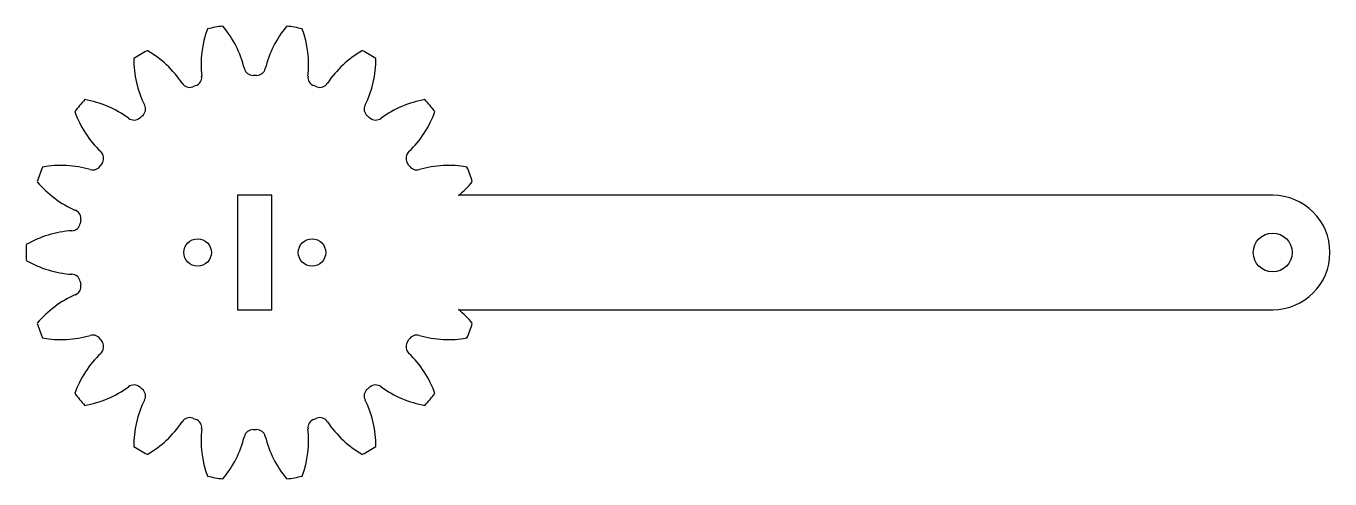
# Model space of a CAD drawing. Header units: millimetres. Extents: x -64 to 50, y -20 to 20.
import ezdxf

# ---------------------------------------------------------------- set-up
doc = ezdxf.new("R2010")
doc.units = ezdxf.units.MM

msp = doc.modelspace()

# ---------------------------------------------------------------- linework, layer by layer
at = {"color": 7, "linetype": 'Continuous', "lineweight": 25}
for p, q in [((-44.35, 15.48), (-44.65, 15.48)), ((-49.66, 14.6), (-49.93, 14.5)), ((-39.07, 14.5), (-39.34, 14.6)), ((-54.34, 11.95), (-54.56, 11.76)), ((-34.44, 11.76), (-34.66, 11.95)), ((-57.83, 7.87), (-57.98, 7.61)), ((-31.02, 7.61), (-31.17, 7.87)), ((-46, 5), (-46, -5)), ((-43, 5), (-46, 5)), ((-43, -5), (-43, 5)), ((44.5, 5), (-26.68, 5)), ((-59.72, 2.83), (-59.77, 2.54)), ((-59.77, -2.54), (-59.72, -2.83)), ((-46, -5), (-43, -5)), ((-26.68, -5), (44.5, -5)), ((-57.98, -7.61), (-57.83, -7.87)), ((-31.17, -7.87), (-31.02, -7.61)), ((-54.56, -11.76), (-54.34, -11.95)), ((-34.66, -11.95), (-34.44, -11.76)), ((-49.93, -14.5), (-49.66, -14.6)), ((-39.34, -14.6), (-39.07, -14.5)), ((-44.65, -15.48), (-44.35, -15.48))]:
    msp.add_line(p, q, dxfattribs=at)
for centre, radius in [((-49.5, 0), 1.2), ((-39.5, 0), 1.2), ((44.5, 0), 1.7)]:
    msp.add_circle(centre, radius, dxfattribs=at)
for centre, radius, start, end in [((-40.17, 16.43), 9.03, 159.7023, 186.4342), ((-44.5, 0), 20, 98.0472, 101.9528), ((-54.19, 13.96), 9.03, 13.5658, 40.2977), ((-34.81, 13.96), 9.03, 139.7023, 166.4342), ((-44.5, 0), 20, 78.0472, 81.9528), ((-48.83, 16.43), 9.03, 353.5658, 20.2977), ((-44.5, 0), 20, 118.0472, 121.9528), ((-58.38, 9.81), 9.03, 33.5658, 60.2977), ((-30.62, 9.81), 9.03, 119.7023, 146.4342), ((-44.5, 0), 20, 58.0472, 61.9528), ((-46.06, 16.92), 9.03, 179.7023, 206.4342), ((-44.65, 16.27), 0.785, 193.5658, 270), ((-44.35, 16.27), 0.785, 270, 346.4342), ((-42.94, 16.92), 9.03, 333.5658, 0.2977), ((-49.93, 15.33), 0.785, 290, 6.4342), ((-39.07, 15.33), 0.785, 173.5658, 250), ((-50.2, 15.23), 0.785, 213.5658, 290), ((-38.8, 15.23), 0.785, 250, 326.4342), ((-44.5, 0), 20, 138.0472, 141.9528), ((-60.9, 4.47), 9.03, 53.5658, 80.2977), ((-54.84, 12.55), 0.785, 310, 26.4342), ((-34.16, 12.55), 0.785, 153.5658, 230), ((-28.1, 4.47), 9.03, 99.7023, 126.4342), ((-44.5, 0), 20, 38.0472, 41.9528), ((-51.75, 15.37), 9.03, 199.7023, 226.4342), ((-55.07, 12.37), 0.785, 233.5658, 310), ((-33.93, 12.37), 0.785, 230, 306.4342), ((-37.25, 15.37), 9.03, 313.5658, 340.2977), ((-58.51, 8.26), 0.785, 330, 46.4342), ((-30.49, 8.26), 0.785, 133.5658, 210), ((-44.5, 0), 20, 158.0472, 161.9528), ((-61.44, -1.41), 9.03, 73.5658, 100.2977), ((-58.66, 8.01), 0.785, 253.5658, 330), ((-30.34, 8.01), 0.785, 210, 286.4342), ((-27.56, -1.41), 9.03, 79.7023, 106.4342), ((-44.5, 0), 20, 18.0472, 21.9528), ((-56.57, 11.96), 9.03, 219.7023, 246.4342), ((-32.43, 11.96), 9.03, 309.533, 320.2977), ((44.5, 0), 5, 270, 90), ((-60.49, 2.97), 0.785, 350, 66.4342), ((-60.54, 2.68), 0.785, 273.5658, 350), ((-59.93, -7.11), 9.03, 93.5658, 120.2977), ((-44.5, 0), 20, 178.0472, 181.9528), ((-59.93, 7.11), 9.03, 239.7023, 266.4342), ((-60.54, -2.68), 0.785, 10, 86.4342), ((-60.49, -2.97), 0.785, 293.5658, 10), ((-56.57, -11.96), 9.03, 113.5658, 140.2977), ((-32.43, -11.96), 9.03, 39.7023, 50.467), ((-44.5, 0), 20, 198.0472, 201.9528), ((-44.5, 0), 20, 338.0472, 341.9528), ((-61.44, 1.41), 9.03, 259.7023, 286.4342), ((-58.66, -8.01), 0.785, 30, 106.4342), ((-58.51, -8.26), 0.785, 313.5658, 30), ((-30.49, -8.26), 0.785, 150, 226.4342), ((-30.34, -8.01), 0.785, 73.5658, 150), ((-27.56, 1.41), 9.03, 253.5658, 280.2977), ((-51.75, -15.37), 9.03, 133.5658, 160.2977), ((-37.25, -15.37), 9.03, 19.7023, 46.4342), ((-44.5, 0), 20, 218.0472, 221.9528), ((-60.9, -4.47), 9.03, 279.7023, 306.4342), ((-55.07, -12.37), 0.785, 50, 126.4342), ((-54.84, -12.55), 0.785, 333.5658, 50), ((-34.16, -12.55), 0.785, 130, 206.4342), ((-33.93, -12.37), 0.785, 53.5658, 130), ((-28.1, -4.47), 9.03, 233.5658, 260.2977), ((-44.5, 0), 20, 318.0472, 321.9528), ((-46.06, -16.92), 9.03, 153.5658, 180.2977), ((-42.94, -16.92), 9.03, 359.7023, 26.4342), ((-58.38, -9.81), 9.03, 299.7023, 326.4342), ((-50.2, -15.23), 0.785, 70, 146.4342), ((-49.93, -15.33), 0.785, 353.5658, 70), ((-39.07, -15.33), 0.785, 110, 186.4342), ((-38.8, -15.23), 0.785, 33.5658, 110), ((-30.62, -9.81), 9.03, 213.5658, 240.2977), ((-40.17, -16.43), 9.03, 173.5658, 200.2977), ((-44.65, -16.27), 0.785, 90, 166.4342), ((-44.35, -16.27), 0.785, 13.5658, 90), ((-48.83, -16.43), 9.03, 339.7023, 6.4342), ((-44.5, 0), 20, 238.0472, 241.9528), ((-54.19, -13.96), 9.03, 319.7023, 346.4342), ((-34.81, -13.96), 9.03, 193.5658, 220.2977), ((-44.5, 0), 20, 298.0472, 301.9528), ((-44.5, 0), 20, 258.0472, 261.9528), ((-44.5, 0), 20, 278.0472, 281.9528)]:
    msp.add_arc(centre, radius, start, end, dxfattribs=at)

doc.saveas('drawing.dxf')
